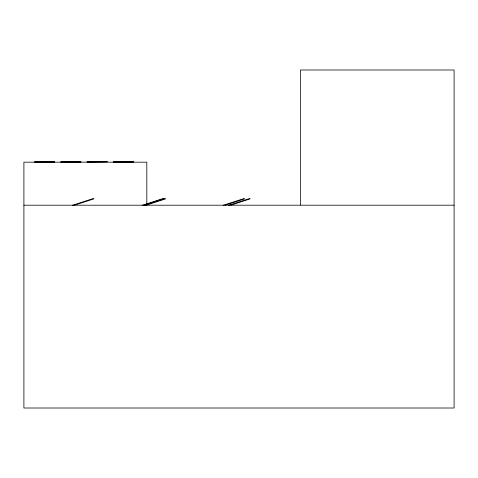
<?xml version="1.0" encoding="UTF-8"?>
<svg xmlns="http://www.w3.org/2000/svg" width="478" height="478" viewBox="0 0 478 478"><rect width="100%" height="100%" fill="white"/><g stroke="black" fill="none" stroke-linecap="round" stroke-linejoin="round"><path stroke-width="0.72" d="M72.321 205.337L93.557 198.436L93.718 198.926L74.604 205.134L74.443 204.65M142.097 205.337L163.339 198.436L163.494 198.926L144.38 205.134L144.225 204.65M144.093 205.337L165.328 198.436L165.484 198.926L146.37 205.134L146.214 204.65M223.089 205.337L244.33 198.436L244.485 198.926L225.371 205.134L225.216 204.65M228.609 205.337L249.845 198.436L250.006 198.926L230.892 205.134L230.731 204.65M23.9 205.199L454.1 205.199M300.459 204.99L300.459 69.991L454.1 69.991L454.1 408.009L23.9 408.009L23.9 162.179L146.812 162.179L146.812 205.122M107.102 161.349L87.008 161.666L87.02 162.179L107.114 161.863L107.102 161.349M54.617 161.636L34.524 161.689L34.524 162.203L54.617 162.15L54.617 161.636M80.86 161.636L60.766 161.689L60.766 162.203L80.866 162.15L80.86 161.636M133.356 161.63L113.256 161.666L113.256 162.179L133.356 162.144L133.356 161.63"/></g></svg>
